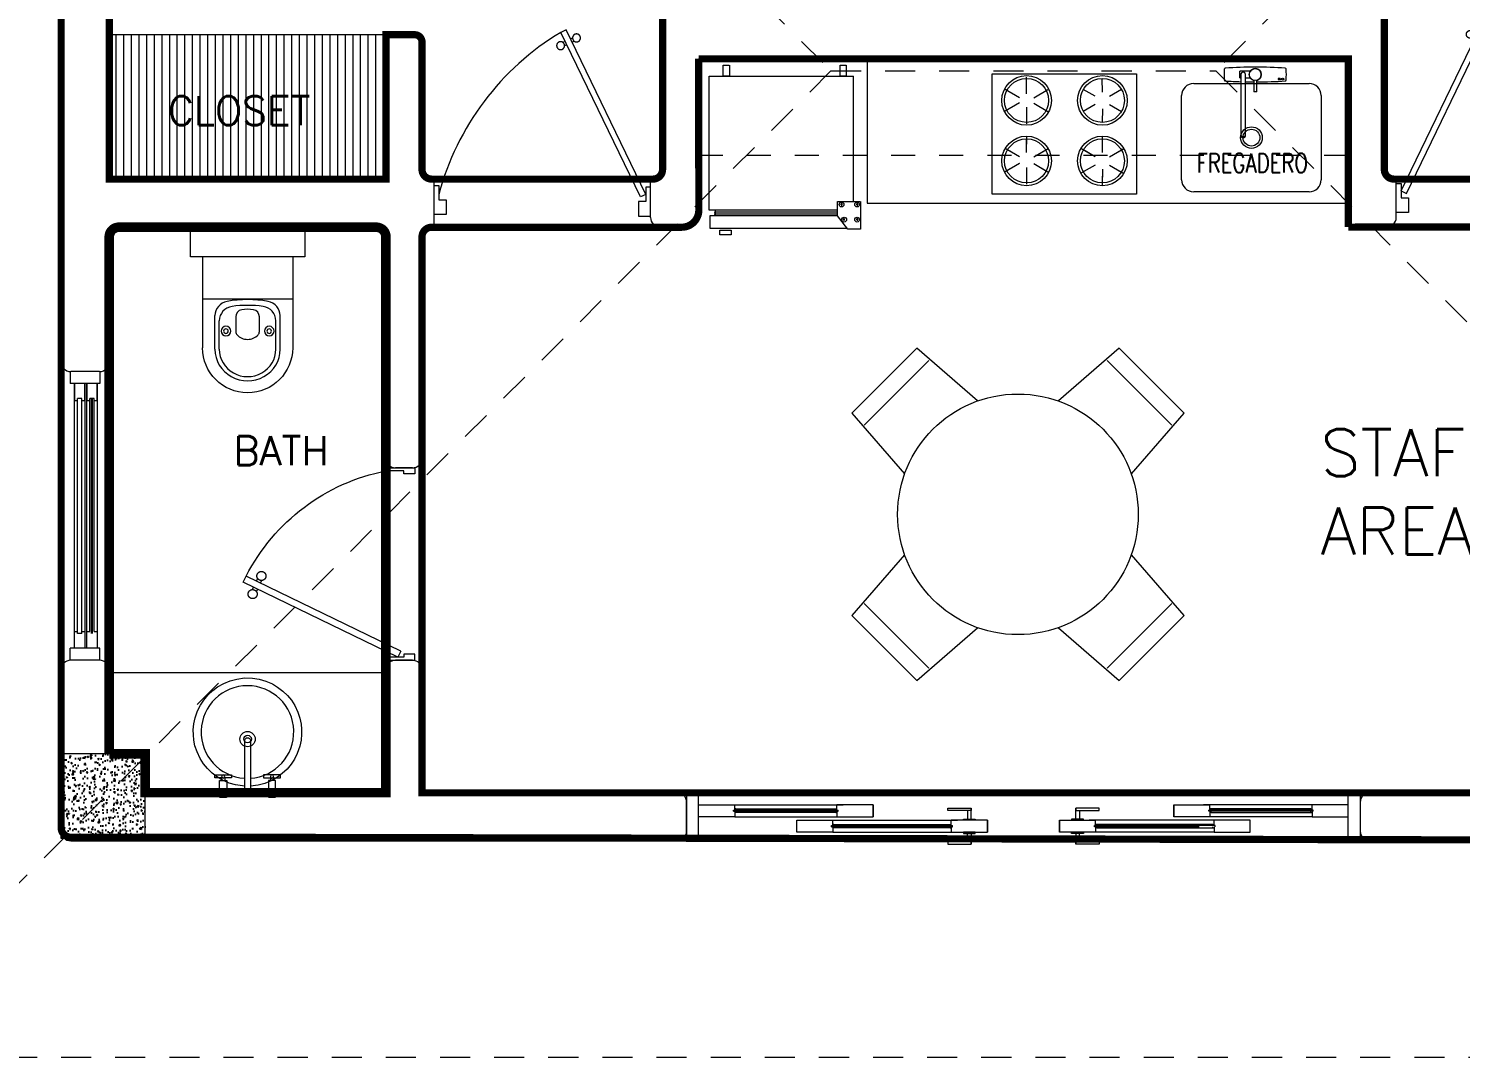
# Model space of a CAD drawing. Header units: metres. Extents: x 14 to 11050, y -346 to 476.
# Drawn here: x 119.23 to 125.18, y -216.33 to -212.06 of the extents above; entities that cross this region are included whole.
import ezdxf

# ---------------------------------------------------------------- set-up
doc = ezdxf.new("R2010")
doc.units = ezdxf.units.M
for name, pattern in [('0', [0]), ('DASHED', [0.75, 0.5, -0.25]), ('HIDDEN2', [0.1875, 0.125, -0.0625])]:
    doc.linetypes.add(name, pattern=pattern)
doc.layers.get('0').update_dxf_attribs({"color": 250, "linetype": '0', "lineweight": 20})
for name, color, linetype, lineweight in [('01a_Mobiliario', 250, 'Continuous', 0), ('02_mobiliario', 250, 'Continuous', 5), ('A-DOOR', 35, 'Continuous', 5), ('A-WALL', 250, 'Continuous', 20), ('baños', 140, 'Continuous', 0), ('closets', 253, 'Continuous', 0), ('Columnas', 7, 'Continuous', 18), ('MOB FIJOS', 251, 'Continuous', 0), ('MOBILIARIOS', 252, 'Continuous', 0), ('piscina', 131, 'Continuous', 0), ('piso', 253, 'Continuous', 0), ('PROYECCION', 9, 'DASHED', 0), ('SE-3', 253, 'Continuous', 5), ('textos', 7, 'Continuous', 0)]:
    doc.layers.add(name, color=color, linetype=linetype, lineweight=lineweight)
doc.layers.add('HATCH', color=8, linetype='Continuous')
doc.layers.add('REVESTIMIENTO EXTERIOR', color=7, linetype='Continuous', lineweight=5, true_color=0xffdebd)
doc.layers.add('Techos 1', color=7, linetype='HIDDEN2', lineweight=9, true_color=0x42391a)
doc.styles.add('Arch-Dim', font='romans.shx', dxfattribs={"width": 0.75})
doc.styles.get("Standard").update_dxf_attribs({"font": 'arial.ttf', "height": 0.1875})

# ---------------------------------------------------------------- blocks, each defined once
blk = doc.blocks.new('P90')
at = {"layer": 'A-DOOR'}
for p, q in [((-0.0476, -0.8576), (0.6364, -0.5264)), ((0.5992, -0.5445), (0.5949, -0.5355)), ((0.6473, -0.5489), (0.6364, -0.5264)), ((-0.0368, -0.88), (0.6473, -0.5489)), ((0.5843, -0.5517), (0.58, -0.5427)), ((0.5952, -0.5741), (0.5995, -0.5831)), ((0.6101, -0.5669), (0.6144, -0.5759)), ((-0.0368, -0.88), (-0.0476, -0.8576))]:
    blk.add_line(p, q, dxfattribs=at)
for points in [[(-0.06, -0.02), (-0.06, -0.05), (-0.12, -0.05), (-0.12, 0), (0, 0), (0, -0.02)], [(-0.0668, -0.88), (-0.0668, -0.85), (-0.1268, -0.85), (-0.1268, -0.9), (-0.0068, -0.9), (-0.0068, -0.88)]]:
    blk.add_lwpolyline(points, close=True, dxfattribs=at)
blk.add_arc((-0.3259, -1.105), 1.1228, 31.0139, 75.07969, dxfattribs=at)
for points in [[(0.5812, -0.5096), (0.5857, -0.5096), (0.5933, -0.5141), (0.5977, -0.5218), (0.5977, -0.5306), (0.5933, -0.5383), (0.5856, -0.5427), (0.5767, -0.5427), (0.5691, -0.5383), (0.5647, -0.5306), (0.5647, -0.5217), (0.5691, -0.514), (0.5768, -0.5096), (0.5812, -0.5096)], [(0.6133, -0.5758), (0.6177, -0.5758), (0.6254, -0.5803), (0.6298, -0.5879), (0.6298, -0.5968), (0.6253, -0.6045), (0.6176, -0.6089), (0.6088, -0.6089), (0.6011, -0.6044), (0.5967, -0.5967), (0.5967, -0.5879), (0.6011, -0.5802), (0.6088, -0.5758), (0.6133, -0.5758)]]:
    blk.add_open_spline(points, degree=2, dxfattribs=at)
blk = doc.blocks.new('A$C95be60c7')
at = {"layer": 'A-DOOR'}
for p, q in [((0.4752, 0.7426), (0.4497, 0.7302)), ((0.762, 0.0876), (0.4497, 0.7302)), ((0.7875, 0.1), (0.4752, 0.7426)), ((0.4703, 0.6879), (0.4601, 0.6829)), ((0.4785, 0.671), (0.4683, 0.666)), ((0.4958, 0.7003), (0.506, 0.7052)), ((0.504, 0.6833), (0.5143, 0.6883)), ((0.762, 0.0876), (0.7875, 0.1))]:
    blk.add_line(p, q, dxfattribs=at)
for points in [[(0, 0.03), (0.025, 0.03), (0.025, 0.075), (0.0125, 0.075), (0.0125, 0.15), (0, 0.15), (0, 0.03)], [(0.8, 0.03), (0.775, 0.03), (0.775, 0.075), (0.7875, 0.075), (0.7875, 0.15), (0.8, 0.15), (0.8, 0.03)]]:
    blk.add_lwpolyline(points, dxfattribs=at)
blk.add_arc((0.8309, -0.0119), 0.8343, 117.18736, 168.8099, dxfattribs=at)
for points in [[(0.506, 0.7039), (0.506, 0.709), (0.511, 0.7177), (0.5198, 0.7227), (0.5298, 0.7227), (0.5386, 0.7177), (0.5436, 0.7089), (0.5436, 0.6989), (0.5386, 0.6901), (0.5298, 0.6851), (0.5197, 0.6851), (0.511, 0.6901), (0.506, 0.6989), (0.506, 0.7039)], [(0.4307, 0.6673), (0.4307, 0.6724), (0.4358, 0.6811), (0.4445, 0.6861), (0.4546, 0.6861), (0.4633, 0.6811), (0.4684, 0.6724), (0.4683, 0.6623), (0.4633, 0.6535), (0.4546, 0.6485), (0.4445, 0.6485), (0.4357, 0.6536), (0.4307, 0.6623), (0.4307, 0.6673)]]:
    blk.add_open_spline(points, degree=2, dxfattribs=at)
blk = doc.blocks.new('A$Cbbaa2d29')
at = {"layer": 'baños'}
for p, q in [((0.0499, 0.1234), (0.0499, 0.5009)), ((0.1017, 0.5075), (0.1017, 0.3676)), ((0.1199, 0.5075), (0.1199, 0.3887)), ((0.3549, 0.5075), (0.3549, 0.3887)), ((0.373, 0.5075), (0.373, 0.3676)), ((0.4249, 0.1234), (0.4249, 0.5009)), ((0.1881, 0.3727), (0.1881, 0.434)), ((0.2866, 0.434), (0.2866, 0.3727)), ((0.4249, 0.2984), (0.0499, 0.2984))]:
    blk.add_line(p, q, dxfattribs=at)
blk.add_lwpolyline([(0, 0.1234), (0, 0), (0.4747, 0), (0.4747, 0.1234)], close=True, dxfattribs=at)
for centre, radius in [((0.1474, 0.4318), 0.0201), ((0.1474, 0.4318), 0.00947), ((0.3274, 0.4318), 0.0201), ((0.3274, 0.4318), 0.00947)]:
    blk.add_circle(centre, radius, dxfattribs=at)
blk.add_arc((0.2374, 0.5009), 0.1875, 0, 180, dxfattribs=at)
at = {"layer": 'baños', "extrusion": (0, 0, -1)}
for centre, major_axis, ratio, start_param, end_param in [((0.2374, 0.5075), (-0.1356, 0), 0.964958, 0, 3.141593), ((0.2374, 0.5075), (-0.1175, 0), 0.964958, 0, 3.141593), ((0.2084, 0.434), (-0.0203, 0), 0.98668, 0, 0.757183), ((0.2374, 0.407), (0.0601, 0), 0.98668, 3.898776, 5.526002), ((0.2663, 0.434), (0.0203, 0), 0.98668, -0.757183, 0), ((0.1639, 0.3676), (0.0622, 0), 0.964958, 1.761771, 3.141593), ((0.182, 0.3887), (0.0622, 0), 0.964958, 1.721071, 3.141593), ((0.2185, 0.3727), (0.0304, 0), 0.98668, 1.75053, 3.141593), ((0.2562, 0.3727), (0.0304, 0), 0.98668, 0, 1.391062), ((0.2927, 0.3887), (-0.0622, 0), 0.964958, 3.141593, 4.562115), ((0.3108, 0.3676), (0.0622, 0), 0.964958, 0, 1.379822), ((0.2374, 0.7342), (0.4491, 0), 0.964958, 1.379822, 1.761771), ((0.2374, 0.7413), (-0.4317, 0), 0.964958, 4.562115, 4.862663), ((0.2374, 0.4749), (0.1357, 0), 0.98668, 1.391062, 1.75053)]:
    blk.add_ellipse(centre, major_axis=major_axis, ratio=ratio, start_param=start_param, end_param=end_param, dxfattribs=at)
blk = doc.blocks.new('A$Cc6a1f6da')
at = {"layer": 'A-DOOR'}
for p, q in [((0.05, 0.1643), (0.2, 0.1643)), ((0.05, 0.1143), (0.05, 0.1643)), ((0.195, 0.1368), (0.195, 0.1418)), ((0.195, 0.1418), (0.63, 0.1418)), ((0.195, 0.1368), (0.63, 0.1368)), ((0.2, 0.1418), (0.2, 0.1643)), ((0.2, 0.1643), (0.6512, 0.1643)), ((0.205, 0.1466), (0.2, 0.1466)), ((0.2, 0.1368), (0.2, 0.1143)), ((0.205, 0.1321), (0.2, 0.1321)), ((0.205, 0.1466), (0.205, 0.1418)), ((0.205, 0.1466), (0.62, 0.1466)), ((0.205, 0.1321), (0.205, 0.1368)), ((0.62, 0.1321), (0.205, 0.1321)), ((0.62, 0.1466), (0.625, 0.1466)), ((0.62, 0.1466), (0.62, 0.1418)), ((0.62, 0.1321), (0.62, 0.1368)), ((0.62, 0.1321), (0.625, 0.1321)), ((0.625, 0.1418), (0.625, 0.1643)), ((0.775, 0.1643), (0.625, 0.1643)), ((0.625, 0.1368), (0.625, 0.1143)), ((0.63, 0.1368), (0.63, 0.1418)), ((0.775, 0.1643), (0.775, 0.1143)), ((0.775, 0.1143), (0.775, 0.1643)), ((1.1675, 0.1398), (1.1675, 0.1047)), ((1.1825, 0.1047), (1.1825, 0.1495)), ((1.6175, 0.1047), (1.6175, 0.1495)), ((1.6325, 0.1398), (1.6325, 0.1047)), ((2.025, 0.1643), (2.025, 0.1143)), ((2.025, 0.1643), (2.175, 0.1643)), ((2.025, 0.1143), (2.025, 0.1643)), ((2.6, 0.1643), (2.1488, 0.1643)), ((2.605, 0.1418), (2.17, 0.1418)), ((2.17, 0.1368), (2.17, 0.1418)), ((2.605, 0.1368), (2.17, 0.1368)), ((2.175, 0.1418), (2.175, 0.1643)), ((2.18, 0.1466), (2.175, 0.1466)), ((2.175, 0.1368), (2.175, 0.1143)), ((2.18, 0.1321), (2.175, 0.1321)), ((2.595, 0.1466), (2.18, 0.1466)), ((2.18, 0.1466), (2.18, 0.1418)), ((2.18, 0.1321), (2.18, 0.1368)), ((2.18, 0.1321), (2.595, 0.1321)), ((2.595, 0.1466), (2.6, 0.1466)), ((2.595, 0.1466), (2.595, 0.1418)), ((2.595, 0.1321), (2.595, 0.1368)), ((2.595, 0.1321), (2.6, 0.1321)), ((2.6, 0.1418), (2.6, 0.1643)), ((2.75, 0.1643), (2.6, 0.1643)), ((2.6, 0.1368), (2.6, 0.1143)), ((2.605, 0.1368), (2.605, 0.1418)), ((2.75, 0.1143), (2.75, 0.1643)), ((0.2, 0.1143), (0.05, 0.1143)), ((0.2, 0.1143), (0.6512, 0.1143)), ((0.4576, 0.0997), (0.6076, 0.0997)), ((0.4576, 0.0497), (0.4576, 0.0997)), ((0.6026, 0.0722), (0.6026, 0.0772)), ((0.6026, 0.0772), (1.105, 0.0772)), ((0.6026, 0.0722), (1.105, 0.0722)), ((0.6076, 0.0772), (0.6076, 0.0997)), ((0.6076, 0.0997), (1.1262, 0.0997)), ((0.6126, 0.082), (0.6076, 0.082)), ((0.6076, 0.0722), (0.6076, 0.0497)), ((0.6126, 0.0675), (0.6076, 0.0675)), ((0.6126, 0.082), (0.6126, 0.0772)), ((0.6126, 0.082), (1.095, 0.082)), ((0.6126, 0.0675), (0.6126, 0.0722)), ((1.095, 0.0675), (0.6126, 0.0675)), ((0.625, 0.1143), (0.775, 0.1143)), ((1.095, 0.082), (1.1, 0.082)), ((1.095, 0.082), (1.095, 0.0772)), ((1.095, 0.0675), (1.095, 0.0722)), ((1.095, 0.0675), (1.1, 0.0675)), ((1.1, 0.0772), (1.1, 0.0997)), ((1.25, 0.0997), (1.1, 0.0997)), ((1.1, 0.0722), (1.1, 0.0497)), ((1.105, 0.0722), (1.105, 0.0772)), ((1.25, 0.0997), (1.25, 0.0497)), ((1.25, 0.0497), (1.25, 0.0997)), ((1.55, 0.0997), (1.55, 0.0497)), ((1.55, 0.0997), (1.7, 0.0997)), ((1.55, 0.0497), (1.55, 0.0997)), ((2.1924, 0.0997), (1.6738, 0.0997)), ((2.1974, 0.0772), (1.695, 0.0772)), ((1.695, 0.0722), (1.695, 0.0772)), ((2.13, 0.0722), (1.695, 0.0722)), ((1.7, 0.0772), (1.7, 0.0997)), ((1.705, 0.082), (1.7, 0.082)), ((1.7, 0.0722), (1.7, 0.0497)), ((1.705, 0.0675), (1.7, 0.0675)), ((2.1874, 0.082), (1.705, 0.082)), ((1.705, 0.082), (1.705, 0.0772)), ((1.705, 0.0675), (1.705, 0.0722)), ((1.705, 0.0675), (2.1874, 0.0675)), ((2.175, 0.1143), (2.025, 0.1143)), ((2.6, 0.1143), (2.1488, 0.1143)), ((2.1874, 0.082), (2.1924, 0.082)), ((2.1874, 0.082), (2.1874, 0.0772)), ((2.1874, 0.0675), (2.1874, 0.0722)), ((2.1874, 0.0675), (2.1924, 0.0675)), ((2.1924, 0.0772), (2.1924, 0.0997)), ((2.3424, 0.0997), (2.1924, 0.0997)), ((2.1924, 0.0722), (2.1924, 0.0497)), ((2.1974, 0.0722), (2.1974, 0.0772)), ((2.3424, 0.0497), (2.3424, 0.0997)), ((2.6, 0.1143), (2.75, 0.1143)), ((0.6076, 0.0497), (0.4576, 0.0497)), ((0.6076, 0.0497), (1.1262, 0.0497)), ((1.1, 0.0497), (1.25, 0.0497)), ((1.1675, 0.0097), (1.1675, 0.0447)), ((1.1825, 0.0447), (1.1825, 0)), ((1.7, 0.0497), (1.55, 0.0497)), ((1.6175, 0.0447), (1.6175, 0)), ((1.6325, 0.0097), (1.6325, 0.0447)), ((2.1924, 0.0497), (1.6738, 0.0497)), ((2.1924, 0.0497), (2.3424, 0.0497))]:
    blk.add_line(p, q, dxfattribs=at)
for points in [[(0.05, 0.2143), (0, 0.2143), (0, 0.0143), (0.05, 0.0143)], [(2.75, 0.2143), (2.8, 0.2143), (2.8, 0.0143), (2.75, 0.0143)], [(1.1825, 0.1495), (1.1825, 0.1398), (1.0852, 0.1398), (1.0852, 0.1495)], [(1.6175, 0.1495), (1.6175, 0.1398), (1.7148, 0.1398), (1.7148, 0.1495)], [(1.1997, 0.0997), (1.1503, 0.0997), (1.1503, 0.1047), (1.1997, 0.1047)], [(1.6003, 0.0997), (1.6497, 0.0997), (1.6497, 0.1047), (1.6003, 0.1047)], [(1.1825, 0), (1.1825, 0.0096), (1.0852, 0.0096), (1.0852, 0)], [(1.1997, 0.0497), (1.1503, 0.0497), (1.1503, 0.0447), (1.1997, 0.0447)], [(1.6003, 0.0497), (1.6497, 0.0497), (1.6497, 0.0447), (1.6003, 0.0447)], [(1.6175, 0), (1.6175, 0.0096), (1.7148, 0.0096), (1.7148, 0)]]:
    blk.add_lwpolyline(points, close=True, dxfattribs=at)
at = {"layer": 'piso'}
blk.add_line((0.05, 0.0143), (2.75, 0.0143), dxfattribs=at)
blk = doc.blocks.new('A$Ccb23abde')
at = {"layer": 'baños'}
for p, q in [((0.0485, 0.2482), (0.0215, 0.2482)), ((0.0215, 0.2482), (0.0215, 0.2282)), ((0.0485, 0.2282), (0.0485, 0.2482)), ((0.2515, 0.2482), (0.2245, 0.2482)), ((0.2245, 0.2482), (0.2245, 0.2282)), ((0.2515, 0.2282), (0.2515, 0.2482)), ((0.06, 0.2282), (0.01, 0.2282)), ((0.01, 0.2282), (0.01, 0.2247)), ((0.01, 0.2247), (0.0175, 0.2247)), ((0.0175, 0.2247), (0.0175, 0.2212)), ((0.0525, 0.2247), (0.0175, 0.2247)), ((0.0175, 0.2212), (0.02, 0.2212)), ((0.02, 0.2212), (0.02, 0.1782)), ((0.02, 0.2212), (0.05, 0.2212)), ((0.0215, 0.2282), (0.0485, 0.2282)), ((0.05, 0.1782), (0.05, 0.2212)), ((0.05, 0.2212), (0.0525, 0.2212)), ((0.0525, 0.2212), (0.0525, 0.2247)), ((0.0525, 0.2247), (0.06, 0.2247)), ((0.06, 0.2247), (0.06, 0.2282)), ((0.1665, 0.2282), (0.1065, 0.2282)), ((0.1065, 0.2282), (0.1065, 0.2212)), ((0.1065, 0.2212), (0.1665, 0.2212)), ((0.1565, 0.2212), (0.1165, 0.2212)), ((0.1165, 0.2212), (0.1165, 0.2142)), ((0.1165, 0.2142), (0.1565, 0.2142)), ((0.1485, 0.2142), (0.1245, 0.2142)), ((0.1245, 0.2142), (0.1245, 0.0091)), ((0.1485, 0.0091), (0.1485, 0.2142)), ((0.1565, 0.2142), (0.1565, 0.2212)), ((0.1665, 0.2212), (0.1665, 0.2282)), ((0.213, 0.2282), (0.263, 0.2282)), ((0.213, 0.2247), (0.213, 0.2282)), ((0.2205, 0.2247), (0.213, 0.2247)), ((0.2205, 0.2212), (0.2205, 0.2247)), ((0.2205, 0.2247), (0.2555, 0.2247)), ((0.223, 0.2212), (0.2205, 0.2212)), ((0.223, 0.1782), (0.223, 0.2212)), ((0.253, 0.2212), (0.223, 0.2212)), ((0.2245, 0.2282), (0.2515, 0.2282)), ((0.253, 0.2212), (0.253, 0.1782)), ((0.2555, 0.2212), (0.253, 0.2212)), ((0.2555, 0.2247), (0.2555, 0.2212)), ((0.263, 0.2247), (0.2555, 0.2247)), ((0.263, 0.2282), (0.263, 0.2247)), ((0.0285, 0.1672), (0, 0.1672)), ((0, 0.1672), (0, 0.1542)), ((0, 0.1542), (0.07, 0.1542)), ((0.02, 0.1782), (0.0285, 0.1782)), ((0.0285, 0.1782), (0.0285, 0.1672)), ((0.0285, 0.1782), (0.0415, 0.1782)), ((0.0285, 0.1672), (0.0304, 0.1653)), ((0.0415, 0.1672), (0.0396, 0.1653)), ((0.0415, 0.1672), (0.0415, 0.1782)), ((0.0415, 0.1782), (0.05, 0.1782)), ((0.07, 0.1672), (0.0415, 0.1672)), ((0.07, 0.1542), (0.07, 0.1672)), ((0.203, 0.1672), (0.2315, 0.1672)), ((0.203, 0.1542), (0.203, 0.1672)), ((0.273, 0.1542), (0.203, 0.1542)), ((0.2315, 0.1782), (0.223, 0.1782)), ((0.2315, 0.1672), (0.2315, 0.1782)), ((0.2445, 0.1782), (0.2315, 0.1782)), ((0.2315, 0.1672), (0.2334, 0.1653)), ((0.2445, 0.1672), (0.2426, 0.1653)), ((0.2445, 0.1782), (0.2445, 0.1672)), ((0.253, 0.1782), (0.2445, 0.1782)), ((0.2445, 0.1672), (0.273, 0.1672)), ((0.273, 0.1672), (0.273, 0.1542))]:
    blk.add_line(p, q, dxfattribs=at)
for centre, major_axis, start_param, end_param in [((0.035, 0.1607), (0.0046, 0.0046), 5.497787, 11.780972), ((0.238, 0.1607), (-0.0046, 0.0046), 3.926991, 10.210176), ((0.1365, 0.0125), (-0.00881, 0.00881), 1.057396, 3.654969)]:
    blk.add_ellipse(centre, major_axis=major_axis, ratio=1, start_param=start_param, end_param=end_param, dxfattribs=at)
blk = doc.blocks.new('SE3')
at = {"layer": 'MOB FIJOS'}
for p, q in [((115.4, 359.7), (115.4, 371.2)), ((132.6, 371.2), (115.4, 371.2)), ((116.8, 365.4), (116.8, 264.8)), ((124.5, 264.8), (124.5, 365.4)), ((115.4, 359.7), (116.8, 359.7)), ((124.5, 359.7), (132.6, 359.7)), ((138.5, 355.7), (138.5, 336.6)), ((143.5, 336.6), (138.5, 336.6)), ((143.5, 336.6), (143.5, 355.7)), ((180, 358.9), (179.6, 358.9)), ((179.6, 358.9), (179.6, 357)), ((179.6, 357), (180, 357)), ((180, 358.1), (180, 358.9)), ((180.7, 358.1), (180, 358.1)), ((180, 357), (180, 357.8)), ((180, 357.8), (180.7, 357.8)), ((181.1, 358.9), (180.7, 358.9)), ((180.7, 358.9), (180.7, 358.1)), ((180.7, 357.8), (180.7, 357)), ((180.7, 357), (181.1, 357)), ((181.1, 357), (181.1, 358.9)), ((181.5, 358.9), (182.8, 358.9)), ((181.5, 357), (181.5, 358.9)), ((182.9, 357), (181.5, 357)), ((181.8, 358.6), (181.8, 358.2)), ((182.8, 358.6), (181.8, 358.6)), ((181.8, 358.2), (182.8, 358.2)), ((181.8, 357.8), (181.8, 357.3)), ((182.8, 357.8), (181.8, 357.8)), ((181.8, 357.3), (182.9, 357.3)), ((182.8, 358.9), (182.8, 358.6)), ((182.8, 358.2), (182.8, 357.8)), ((182.9, 357.3), (182.9, 357)), ((183.2, 358.9), (183.6, 358.9)), ((183.2, 357), (183.2, 358.9)), ((184.5, 357), (183.2, 357)), ((183.6, 358.9), (183.6, 357.3)), ((183.6, 357.3), (184.5, 357.3)), ((184.5, 357.3), (184.5, 357)), ((184.6, 358.9), (185, 358.9)), ((185.2, 357), (184.6, 358.9)), ((185, 358.9), (185.4, 357.5)), ((185.6, 357), (185.2, 357)), ((185.4, 357.5), (185.9, 358.9)), ((186.3, 358.9), (185.6, 357)), ((185.9, 358.9), (186.3, 358.9)), ((186.5, 358.9), (187.8, 358.9)), ((186.5, 357), (186.5, 358.9)), ((187.8, 357), (186.5, 357)), ((186.8, 358.6), (186.8, 358.2)), ((187.8, 358.6), (186.8, 358.6)), ((186.8, 358.2), (187.7, 358.2)), ((186.8, 357.8), (186.8, 357.3)), ((187.7, 357.8), (186.8, 357.8)), ((186.8, 357.3), (187.8, 357.3)), ((187.7, 358.2), (187.7, 357.8)), ((187.8, 358.9), (187.8, 358.6)), ((187.8, 357.3), (187.8, 357)), ((188, 358.9), (188.5, 358.9)), ((188.6, 358), (188, 358.9)), ((188, 357), (188.6, 358)), ((188.4, 357), (188, 357)), ((188.8, 357.7), (188.4, 357)), ((188.5, 358.9), (188.8, 358.3)), ((188.8, 358.3), (189.2, 358.9)), ((189.2, 357), (188.8, 357.7)), ((189.6, 358.9), (189, 358)), ((189, 358), (189.7, 357)), ((189.2, 358.9), (189.6, 358.9)), ((189.7, 357), (189.2, 357)), ((116.5, 264.1), (116.5, 263.5)), ((116.8, 264.8), (116.8, 264.1)), ((124.5, 264.1), (124.5, 264.8)), ((124.8, 263.5), (124.8, 264.1))]:
    blk.add_line(p, q, dxfattribs=at)
blk.add_circle((141, 365.4), 10, dxfattribs=at)
for centre, radius, start, end in [((200.7, 365.4), 111.9, 175.2133, 184.7867), ((90.8, 374.6), 1.52, 93.4481, 175.2133), ((141, -458.7), 836.4, 86.5519, 93.4481), ((120.7, 365.4), 3.91, 0, 192.0524), ((120.7, 365.4), 3.81, 0, 180), ((120.7, 365.4), 3.91, 347.9113, 0), ((141, 365.4), 10.2, 0, 255.8182), ((141, 365.4), 10.2, 284.1818, 0), ((191.2, 374.6), 1.52, 4.7867, 86.5519), ((81.2, 365.4), 111.9, 355.2133, 4.7867), ((90.8, 356.2), 1.52, 184.7867, 266.5519), ((141, 1189.5), 836.4, 266.5519, 268.3467), ((141, 1189.5), 836.4, 268.8689, 269.8295), ((141, 1189.5), 836.4, 270.1705, 273.4481), ((191.2, 356.2), 1.52, 273.4481, 355.2133)]:
    blk.add_arc(centre, radius, start, end, dxfattribs=at)
for centre, major_axis, start_param, end_param in [((120.7, 264.1), (4.12, 0), 2.748282, 6.283185), ((120.7, 264.8), (-3.81, 0), 0, 3.141593), ((120.7, 264.1), (3.81, 0), 3.141593, 6.283185), ((120.7, 264.1), (4.12, 0), 0, 0.393311), ((120.7, 263.5), (4.12, 0), 3.141593, 6.283185)]:
    blk.add_ellipse(centre, major_axis=major_axis, ratio=0.996195, start_param=start_param, end_param=end_param, dxfattribs=at)
blk = doc.blocks.new('PL BASE 1N NASAS 09')
at = {"layer": 'closets', "transparency": 33554687}
h = blk.add_hatch(dxfattribs=at)
h.set_pattern_fill('LINE', color=256, scale=0.01, angle=90)
h.set_pattern_definition([(90, (-228.034673, 143.81628), (-0.03175, 2e-18), [])])
h.paths.add_polyline_path([(-122.2315, -51.8997), (-121.0811, -51.8997), (-121.0811, -52.4997), (-122.2315, -52.4997)])
at = {"layer": 'HATCH'}
h = blk.add_hatch(dxfattribs=at)
h.set_pattern_fill('AR-CONC', color=256, scale=0.00032)
h.paths.add_polyline_path([(-122.4317, -55.2388), (-122.0817, -55.2388), (-122.0817, -54.8888), (-122.4317, -54.8888)])
at = {"layer": '01a_Mobiliario', "transparency": 33554684}
blk.add_line((-119.0811, -52.5997), (-117.0811, -52.5997), dxfattribs=at)
at = {"layer": '02_mobiliario'}
blk.add_line((-119.0811, -51.9997), (-119.0811, -52.5997), dxfattribs=at)
at = {"layer": 'A-DOOR'}
for p, q in [((-122.3935, -53.2997), (-122.3935, -53.3497)), ((-122.2695, -53.2997), (-122.2695, -53.3497)), ((-122.2695, -53.3497), (-122.3935, -53.3497)), ((-122.3751, -54.4497), (-122.3751, -53.3497)), ((-122.3321, -53.3497), (-122.3321, -54.4497)), ((-122.3245, -54.4497), (-122.3245, -53.3497)), ((-122.2815, -53.3497), (-122.2815, -54.4497)), ((-122.3623, -54.3884), (-122.3623, -53.411)), ((-122.3449, -53.411), (-122.3623, -53.411)), ((-122.3449, -54.3884), (-122.3449, -53.411)), ((-122.3117, -54.3797), (-122.3117, -53.411)), ((-122.2943, -53.411), (-122.3117, -53.411)), ((-122.2943, -54.3797), (-122.2943, -53.411)), ((-122.3449, -54.3884), (-122.3623, -54.3884)), ((-122.2695, -54.4497), (-122.3935, -54.4497)), ((-122.3935, -54.4997), (-122.3935, -54.4497)), ((-122.2695, -54.4997), (-122.2695, -54.4497))]:
    blk.add_line(p, q, dxfattribs=at)
for points in [[(-122.3449, -53.4197), (-122.3321, -53.4197), (-122.3321, -53.3497), (-122.3751, -53.3497), (-122.3751, -53.4197), (-122.3623, -53.4197)], [(-122.2943, -53.4197), (-122.2815, -53.4197), (-122.2815, -53.3497), (-122.3245, -53.3497), (-122.3245, -53.4197), (-122.3117, -53.4197)], [(-122.3449, -54.3797), (-122.3321, -54.3797), (-122.3321, -54.4497), (-122.3751, -54.4497), (-122.3751, -54.3797), (-122.3623, -54.3797)], [(-122.2943, -54.3797), (-122.2815, -54.3797), (-122.2815, -54.4497), (-122.3245, -54.4497), (-122.3245, -54.3797), (-122.3117, -54.3797)]]:
    blk.add_lwpolyline(points, dxfattribs=at)
at = {"layer": 'A-WALL'}
for p, q in [((-122.4311, -50.839), (-122.4311, -53.2597)), ((-122.2311, -50.839), (-122.2311, -52.4997)), ((-119.9311, -52.4597), (-119.9311, -50.8797)), ((-116.9311, -52.4597), (-116.9311, -50.8897)), ((-121.0811, -52.4997), (-121.0811, -51.8997)), ((-121.0811, -51.8997), (-120.9711, -51.8997)), ((-120.9311, -52.4597), (-120.9311, -51.9397)), ((-119.7811, -52.6297), (-119.7811, -51.9997)), ((-119.7811, -51.9997), (-117.0811, -51.9997)), ((-117.0811, -52.6597), (-117.0811, -51.9997)), ((-121.0811, -52.4997), (-122.2311, -52.4997)), ((-120.881, -52.4997), (-120.8911, -52.4997)), ((-120.881, -52.6997), (-120.881, -52.4997)), ((-119.9711, -52.4997), (-119.981, -52.4997)), ((-119.981, -52.6597), (-119.981, -52.4997)), ((-116.8911, -52.4997), (-116.8813, -52.4997)), ((-116.8813, -52.6597), (-116.8813, -52.4997)), ((-121.1211, -52.6997), (-122.1911, -52.6997)), ((-120.881, -52.6997), (-120.8911, -52.6997)), ((-119.8511, -52.6997), (-119.941, -52.6997)), ((-117.0411, -52.6997), (-116.9213, -52.6997)), ((-122.2311, -52.7397), (-122.2311, -53.2597)), ((-121.0811, -53.6597), (-121.0811, -52.7397)), ((-120.9311, -53.6597), (-120.9311, -52.7397)), ((-122.4311, -54.5397), (-122.4311, -53.2597)), ((-122.2311, -54.5397), (-122.2311, -53.2597)), ((-122.2711, -53.2997), (-122.3911, -53.2997)), ((-120.9711, -53.6997), (-121.0411, -53.6997)), ((-122.2711, -54.4997), (-122.3911, -54.4997))]:
    blk.add_line(p, q, dxfattribs=at)
for points in [[(-122.4311, -54.5397), (-122.4311, -55.2097, 0.414213), (-122.3911, -55.2497), (-119.8711, -55.2497, 0.414213), (-119.8311, -55.2097), (-119.8311, -55.0897, 0.414214), (-119.8711, -55.0497), (-120.8911, -55.0497, -0.414214), (-120.9311, -55.0097), (-120.9311, -54.5397, 0.414214), (-120.9711, -54.4997), (-121.0411, -54.4997, 0.414214), (-121.0811, -54.5397), (-121.0811, -55.0497), (-122.0817, -55.0497)], [(-114.7811, -55.0497), (-116.9911, -55.0497, 0.414214), (-117.0311, -55.0897), (-117.0311, -55.2097, 0.414214), (-116.9911, -55.2497), (-114.4711, -55.2497, 0.414214), (-114.4311, -55.2097), (-114.4311, -54.8897, 0.414214), (-114.4711, -54.8497), (-114.5911, -54.8497, 0.407284), (-114.6311, -54.8888)]]:
    blk.add_lwpolyline(points, format="xyb", dxfattribs=at)
for points in [[(-122.2311, -54.8888), (-122.2311, -54.5397)], [(-121.0825, -55.2497), (-122.2311, -55.2497)]]:
    blk.add_lwpolyline(points, dxfattribs=at)
for centre, radius, start, end in [((-120.9711, -51.9397), 0.04, 0, 90), ((-120.8911, -52.4597), 0.04, 180, 270), ((-119.9711, -52.4597), 0.04, 270, 360), ((-116.8911, -52.4597), 0.04, 180, 270), ((-119.941, -52.6597), 0.04, 180, 270), ((-119.8511, -52.6297), 0.07, 270, 0), ((-117.0411, -52.6597), 0.04, 180, 270), ((-116.9213, -52.6597), 0.04, 270, 0), ((-122.1911, -52.7397), 0.04, 90, 180), ((-121.1211, -52.7397), 0.04, 0, 90), ((-120.8911, -52.7397), 0.04, 90, 180), ((-122.3911, -53.2597), 0.04, 180, 270), ((-122.2711, -53.2597), 0.04, 270, 360), ((-121.0411, -53.6597), 0.04, 180, 270), ((-120.9711, -53.6597), 0.04, 270, 0), ((-122.3911, -54.5397), 0.04, 90, 180), ((-122.2711, -54.5397), 0.04, 0, 90)]:
    blk.add_arc(centre, radius, start, end, dxfattribs=at)
at = {"layer": 'baños'}
blk.add_line((-122.2311, -54.5497), (-121.0811, -54.5497), dxfattribs=at)
blk.add_lwpolyline([(-121.6681, -55.0221), (-121.6773, -55.0219), (-121.7056, -55.0176), (-121.733, -55.0096), (-121.7601, -54.9978), (-121.7815, -54.9847), (-121.8035, -54.9684), (-121.8225, -54.9499), (-121.8389, -54.9306), (-121.8529, -54.9081), (-121.866, -54.8803), (-121.8748, -54.8553), (-121.8793, -54.8312), (-121.8812, -54.81), (-121.8816, -54.7887), (-121.8797, -54.7643), (-121.8737, -54.7385), (-121.8636, -54.7094), (-121.8522, -54.6855), (-121.838, -54.6647), (-121.8211, -54.6442), (-121.8009, -54.6256), (-121.7811, -54.6103), (-121.7554, -54.5956), (-121.729, -54.5847), (-121.7013, -54.5774), (-121.6687, -54.5732), (-121.6357, -54.5738), (-121.6074, -54.5781), (-121.58, -54.5861), (-121.5529, -54.5979), (-121.5315, -54.611), (-121.5094, -54.6273), (-121.4904, -54.6458), (-121.474, -54.665), (-121.4601, -54.6876), (-121.4469, -54.7154), (-121.4382, -54.7403), (-121.4337, -54.7644), (-121.4318, -54.7857), (-121.4314, -54.807), (-121.4333, -54.8314), (-121.4393, -54.8571), (-121.4493, -54.8863), (-121.4608, -54.9102), (-121.475, -54.931), (-121.4919, -54.9515), (-121.512, -54.9701), (-121.5319, -54.9854), (-121.5575, -55), (-121.584, -55.011), (-121.6116, -55.0183), (-121.6441, -55.0225)], dxfattribs=at)
at = {"layer": 'baños', "linetype": 'Continuous'}
for radius in [0.0317, 0.0159]:
    blk.add_circle((-121.6561, -54.8271), radius, dxfattribs=at)
at = {"layer": 'baños'}
blk.add_arc((-121.6565, -54.7978), 0.1925, 273.53478, 266.38569, dxfattribs=at)
at = {"layer": 'closets', "transparency": 33554687}
blk.add_line((-121.0811, -51.8997), (-122.2311, -51.8997), dxfattribs=at)
at = {"layer": 'Columnas'}
blk.add_lwpolyline([(-122.4317, -55.2388), (-122.0817, -55.2388), (-122.0817, -54.8888), (-122.4317, -54.8888)], close=True, dxfattribs=at)
at = {"layer": 'MOB FIJOS'}
for p, q in [((-117.7234, -52.1024), (-117.5037, -52.1024)), ((-117.5037, -52.1024), (-117.2434, -52.1024)), ((-117.7734, -52.5024), (-117.7734, -52.1524)), ((-117.1934, -52.1524), (-117.1934, -52.5024)), ((-117.2434, -52.5524), (-117.7234, -52.5524))]:
    blk.add_line(p, q, dxfattribs=at)
for centre, start, end in [((-117.7234, -52.1524), 90, 180), ((-117.2434, -52.1524), 0, 90), ((-117.7234, -52.5024), 180, 270), ((-117.2434, -52.5024), 270, 0)]:
    blk.add_arc(centre, 0.05, start, end, dxfattribs=at)
at = {"layer": 'MOB FIJOS', "ltscale": 0.01}
for major_axis in [(0.0318, -0.0318), (0.0247, -0.0247)]:
    blk.add_ellipse((-117.4834, -52.3274), major_axis=major_axis, ratio=1, start_param=2.356194489560823, end_param=8.639379796740409, dxfattribs=at)
at = {"layer": 'piscina', "const_width": 0.01}
blk.add_lwpolyline([(-122.303, -53.411), (-122.303, -54.3884)], dxfattribs=at)
at = {"layer": 'piso'}
for p, q in [((-119.8711, -55.2497), (-119.832, -55.2497)), ((-117.0329, -55.2497), (-116.9911, -55.2497))]:
    blk.add_line(p, q, dxfattribs=at)
at = {"layer": 'PROYECCION', "color": 252, "linetype": 'DASHED', "ltscale": 0.1}
blk.add_line((-119.7811, -52.3997), (-117.0811, -52.3997), dxfattribs=at)
at = {"layer": 'Techos 1'}
for p, q in [((-123.3311, -47.9498), (-119.2311, -52.0497)), ((-113.5311, -47.9497), (-117.6311, -52.0497)), ((-119.2311, -52.0497), (-123.3311, -56.1498)), ((-119.2311, -52.0497), (-117.6311, -52.0497)), ((-117.6311, -52.0497), (-113.5311, -56.1497)), ((-113.5311, -56.1497), (-123.3311, -56.1498))]:
    blk.add_line(p, q, dxfattribs=at)
at = {"color": 1}
blk.add_blockref('A$Cc6a1f6da', (-119.8311, -55.2641), dxfattribs=at)
at = {"layer": 'A-DOOR', "rotation": 90.00000000000001}
blk.add_blockref('P90', (-120.881, -52.5264), dxfattribs=at)
at = {"layer": 'A-DOOR', "xscale": -1}
for name, p, rotation in [('P90', (-115.9811, -52.5114), 270), ('A$C95be60c7', (-120.9311, -53.6997), 90)]:
    blk.add_blockref(name, p, dxfattribs=dict(at, rotation=rotation))
at = {"layer": 'baños', "xscale": -1, "rotation": 180}
for name, p in [('A$Cbbaa2d29', (-121.8934, -52.6997)), ('A$Ccb23abde', (-121.7926, -54.8216))]:
    blk.add_blockref(name, p, dxfattribs=at)
at = {"layer": 'MOB FIJOS', "xscale": 0.002480511886764446, "yscale": 0.002480511886764446, "zscale": 0.002480511886764446}
blk.add_blockref('SE3', (-117.8173, -52.9716), dxfattribs=at)
at = {"layer": 'baños', "linetype": 'Continuous'}
for tag, p in [('MODELNUMBER', (-121.6562, -54.8273)), ('TRADENAME', (-121.6562, -54.8273)), ('PRODUCT', (-121.6562, -54.8274)), ('MATERIAL', (-121.6562, -54.8274))]:
    blk.add_attdef(tag, p, '', height=0.0000254, rotation=359.99992, dxfattribs=at)
at = {"layer": 'textos'}
for s, insert, char_height, width, attachment_point in [('\\pxqc;{\\Fromans|c0;\\H0.8x;CLOSET\\H1.25x; }', (-119.9886, -52.2753), 0.15, 3.404877, 9), ('{\\Fromans|c0;STAFF \\PAREA}', (-117.1966, -54.0596), 0.195, 3.422974, 7), ('\\pxqc;{\\Fromans|c0;\\H0.8x;BATH}', (-119.8142, -53.6888), 0.15, 3.404877, 9)]:
    blk.add_mtext(s, dxfattribs=dict(at, insert=insert, char_height=char_height, width=width, attachment_point=attachment_point))
at = {"layer": 'textos', "insert": (-117.7114, -52.473), "char_height": 0.08, "width": 26.65337, "attachment_point": 7, "style": 'Arch-Dim'}
blk.add_mtext('\\pxt5.9124,29;FREGADERO', dxfattribs=at)
blk = doc.blocks.new('A$C774B1081')
at = {"layer": 'MOBILIARIOS', "linetype": 'ByBlock'}
for p, q in [((732.1, 1125), (446.4, 1125)), ((53.6, 732.1), (53.6, 446.4)), ((1125, 446.4), (1125, 732.1)), ((446.4, 53.6), (732.1, 53.6))]:
    blk.add_line(p, q, dxfattribs=at)
for points in [[(750, 928.6), (732.1, 1178.6), (446.4, 1178.6), (428.6, 928.6)], [(250, 750), (0, 732.1), (0, 446.4), (250, 428.6)], [(928.6, 428.6), (1178.6, 446.4), (1178.6, 732.1), (928.6, 750)], [(428.6, 250), (446.4, 0), (732.1, 0), (750, 250)]]:
    blk.add_lwpolyline(points, dxfattribs=at)
blk.add_circle((589.3, 589.3), 375, dxfattribs=at)
blk = doc.blocks.new('PL MUEBLES 1N NASAS 09')
at = {"layer": '02_mobiliario'}
blk.add_line((42.4805, 36.184), (42.4805, 35.584), dxfattribs=at)
at = {"layer": 'MOBILIARIOS'}
for p, q in [((42.5247, 35.5744), (42.5247, 36.131)), ((42.5247, 36.131), (43.1247, 36.131)), ((42.5247, 35.5744), (42.5247, 36.131)), ((43.1247, 35.6099), (43.1247, 36.131)), ((43.0574, 35.5507), (43.0574, 35.6099)), ((43.0574, 35.6099), (43.1516, 35.6099)), ((43.0788, 35.5973), (43.0704, 35.5973)), ((43.0746, 35.6037), (43.0746, 35.592)), ((43.1438, 35.5979), (43.1354, 35.5979)), ((43.1396, 35.6043), (43.1396, 35.5926)), ((43.1527, 35.6099), (43.1527, 35.495)), ((43.0574, 35.5744), (42.5247, 35.5744)), ((43.0575, 35.5507), (42.5267, 35.5507)), ((42.5267, 35.5507), (42.5267, 35.4992)), ((43.0574, 35.5583), (42.5465, 35.5583)), ((43.0574, 35.5656), (42.5466, 35.5656)), ((43.1004, 35.495), (43.0574, 35.5507)), ((43.0883, 35.5352), (43.0799, 35.5352)), ((43.0841, 35.5417), (43.0841, 35.5299)), ((43.1438, 35.5352), (43.1354, 35.5352)), ((43.1396, 35.5417), (43.1396, 35.5299)), ((42.5267, 35.4992), (43.0971, 35.4992)), ((42.5685, 35.4715), (42.5685, 35.4913)), ((42.5685, 35.4913), (42.6159, 35.4913)), ((42.6159, 35.4715), (42.5685, 35.4715)), ((42.6159, 35.4913), (42.6159, 35.4715)), ((43.1527, 35.495), (43.1004, 35.495))]:
    blk.add_line(p, q, dxfattribs=at)
at = {"layer": 'MOBILIARIOS', "transparency": 33554684}
for p, q in [((43.8433, 36.0586, -0.2267), (43.843, 36.1273, -0.2267)), ((43.8136, 36.0413, -0.2267), (43.754, 36.0754, -0.2267)), ((43.8731, 36.0415, -0.2267), (43.9325, 36.0761, -0.2267)), ((44.1288, 36.0476, -0.2245), (44.079, 36.0761, -0.2245)), ((44.1584, 36.0649, -0.2245), (44.1582, 36.1222, -0.2245)), ((44.1883, 36.0479, -0.2245), (44.2377, 36.0767, -0.2245)), ((43.8136, 36.0199, -0.2267), (43.754, 35.9858, -0.2267)), ((43.8731, 36.0197, -0.2267), (43.9325, 35.9851, -0.2267)), ((44.1288, 36.0135, -0.2245), (44.079, 35.9851, -0.2245)), ((44.1883, 36.0133, -0.2245), (44.2377, 35.9845, -0.2245)), ((43.8433, 36.0026, -0.2267), (43.843, 35.9339, -0.2267)), ((43.8433, 36.0026, -0.2267), (43.8431, 35.9454, -0.2267)), ((44.1584, 35.9962, -0.2245), (44.1582, 35.939, -0.2245)), ((43.8138, 35.7964, -0.2245), (43.7544, 35.831, -0.2245)), ((43.8436, 35.8134, -0.2245), (43.8439, 35.8821, -0.2245)), ((43.8436, 35.8134, -0.2245), (43.8438, 35.8707, -0.2245)), ((43.8733, 35.7961, -0.2245), (43.9329, 35.8302, -0.2245)), ((44.1289, 35.7964, -0.2245), (44.0695, 35.831, -0.2245)), ((44.1587, 35.8134, -0.2245), (44.159, 35.8821, -0.2245)), ((44.1587, 35.8134, -0.2245), (44.159, 35.8707, -0.2245)), ((44.1884, 35.7961, -0.2245), (44.248, 35.8302, -0.2245)), ((43.8136, 35.7684, -0.2267), (43.754, 35.7343, -0.2267)), ((43.8136, 35.7684, -0.2267), (43.7639, 35.74, -0.2267)), ((43.8138, 35.7964, -0.2245), (43.7643, 35.8252, -0.2245)), ((43.8731, 35.7682, -0.2267), (43.9226, 35.7393, -0.2267)), ((43.8731, 35.7682, -0.2267), (43.9325, 35.7336, -0.2267)), ((43.8733, 35.7961, -0.2245), (43.923, 35.8246, -0.2245)), ((44.1289, 35.7964, -0.2245), (44.0794, 35.8252, -0.2245)), ((44.1884, 35.7961, -0.2245), (44.2381, 35.8246, -0.2245)), ((43.8433, 35.7511, -0.2267), (43.843, 35.6824, -0.2267)), ((43.8433, 35.7511, -0.2267), (43.8431, 35.6938, -0.2267)), ((44.1288, 35.762, -0.2245), (44.0691, 35.7279, -0.2245)), ((44.1288, 35.762, -0.2245), (44.079, 35.7336, -0.2245)), ((44.1584, 35.7447, -0.2245), (44.1581, 35.676, -0.2245)), ((44.1584, 35.7447, -0.2245), (44.1582, 35.6875, -0.2245)), ((44.1883, 35.7618, -0.2245), (44.2476, 35.7272, -0.2245)), ((44.1883, 35.7618, -0.2245), (44.2377, 35.7329, -0.2245))]:
    blk.add_line(p, q, dxfattribs=at)
at = {"layer": 'MOBILIARIOS'}
for points in [[(42.6081, 36.1772), (42.6081, 36.1312), (42.582, 36.1312), (42.582, 36.1776), (42.6076, 36.1776)], [(43.0941, 36.1772), (43.0941, 36.1312), (43.068, 36.1312), (43.068, 36.1776), (43.0936, 36.1776)]]:
    blk.add_lwpolyline(points, dxfattribs=at)
at = {"layer": 'MOBILIARIOS', "transparency": 33554684}
blk.add_lwpolyline([(43.7009, 36.141), (44.3009, 36.141), (44.3009, 35.641), (43.7009, 35.641)], close=True, dxfattribs=at)
at = {"layer": 'MOBILIARIOS'}
blk.add_lwpolyline([(42.5475, 35.5744, -0.07449), (42.5485, 35.5736, -0.142933), (42.5488, 35.5729, -0.012436), (42.5489, 35.5721, -0.008719), (42.5489, 35.5709, -0.012824), (42.549, 35.5686, -0.170045), (42.5489, 35.5684, -0.064909), (42.5487, 35.5682, 0.028465), (42.5484, 35.5679, 0.000964), (42.5482, 35.5677, -0.000975), (42.548, 35.5675, -0.016252), (42.5476, 35.5671, 0.007259), (42.5472, 35.5666, 0.101341), (42.5467, 35.5659, 0.125391), (42.5466, 35.5652, 0.099398), (42.5468, 35.5648, 0.066636), (42.5472, 35.5643, 0.114144), (42.5477, 35.564, -0.158175), (42.5482, 35.5637, -0.070805), (42.5486, 35.563, -0.101338), (42.5488, 35.5625, -0.006939), (42.5488, 35.5624, -0.003583), (42.5488, 35.562, -0.021021), (42.5487, 35.5605, -0.123419), (42.5486, 35.5602, -0.070149), (42.5485, 35.5601, -0.010726), (42.5475, 35.5593, -0.015913), (42.5471, 35.559, 0.053707), (42.5466, 35.5587, 0.153884), (42.5465, 35.5585, 0.043445), (42.5465, 35.5579, 0.103673), (42.5466, 35.557, 0.146244), (42.547, 35.5565, 0.17565), (42.5474, 35.5564, -0.187862), (42.5479, 35.5562, -0.056397), (42.5482, 35.5559, -0.073542), (42.5484, 35.5556, -0.071127), (42.5485, 35.5552, -0.026182), (42.5486, 35.554, -0.04809), (42.5485, 35.5526, -0.143234), (42.5482, 35.5521, -0.172942), (42.5476, 35.5518, 0.069337), (42.547, 35.5515, 0.029957), (42.5466, 35.5512, 0.026207), (42.5463, 35.5508)], format="xyb", dxfattribs=at)
at = {"layer": 'MOBILIARIOS', "transparency": 33554684}
for centre, radius in [((43.8435, 36.0306, -0.2245), 0.1031), ((44.1586, 36.0306, -0.2245), 0.1031), ((43.8435, 36.0306, -0.2245), 0.0916), ((44.1586, 36.0306, -0.2245), 0.0916), ((43.8435, 35.7791, -0.2245), 0.1031), ((43.8435, 35.7791, -0.2245), 0.0916), ((44.1586, 35.7791, -0.2245), 0.1031), ((44.1586, 35.7791, -0.2245), 0.0916)]:
    blk.add_circle(centre, radius, dxfattribs=at)
at = {"layer": 'MOBILIARIOS'}
for centre in [(43.0745, 35.5976), (43.139, 35.5976), (43.0852, 35.5351), (43.139, 35.5351)]:
    blk.add_circle(centre, 0.00987, dxfattribs=at)
at = {"layer": 'baños'}
blk.add_blockref('PL BASE 1N NASAS 09', (162.2615, 88.2033), dxfattribs=at)
at = {"layer": 'MOBILIARIOS', "xscale": 0.001333333333333352, "yscale": 0.001333333333333352, "zscale": 0.001333333333333352, "rotation": 45}
blk.add_blockref('A$C774B1081', (43.8076, 33.1991), dxfattribs=at)

msp = doc.modelspace()

# ---------------------------------------------------------------- linework, layer by layer
at = {"layer": 'REVESTIMIENTO EXTERIOR', "const_width": 0.03}
for points in [[(119.9271, -215.4162), (119.4071, -215.4162, -0.414214), (119.3671, -215.3762), (119.3671, -214.7062), (119.3671, -209.1012, -0.414214), (119.4371, -209.0312)], [(120.8671, -212.1112), (120.8671, -212.6412, 0.414214), (120.9071, -212.6812), (121.8271, -212.6812, 0.414214), (121.8671, -212.6412), (121.8671, -209.2995, 0.407108), (121.7973, -209.2312), (119.7164, -209.2312), (119.7164, -209.3702), (119.5671, -209.3702), (119.5671, -212.0812), (119.5671, -212.6812), (120.7171, -212.6812), (120.7171, -212.0812), (120.8371, -212.0812, -0.414214), (120.8671, -212.1112)], [(125.8671, -212.1112), (125.8671, -212.6412, -0.414214), (125.8271, -212.6812), (124.9071, -212.6812, -0.414214), (124.8671, -212.6412), (124.8671, -209.2712, -0.414214), (124.9071, -209.2312), (127.0177, -209.2312), (127.0177, -209.3702), (127.1671, -209.3702), (127.1671, -212.0812), (127.1671, -212.6812), (126.0171, -212.6812), (126.0171, -212.0812), (125.8971, -212.0812, 0.414214), (125.8671, -212.1112)], [(120.9071, -212.8812), (121.9474, -212.8812, 0.410863), (122.0177, -212.81)], [(124.7171, -212.8807), (127.1671, -212.8796), (127.1671, -215.0702), (127.0171, -215.0702), (127.0171, -215.2319), (120.8671, -215.2319), (120.8671, -212.9212, -0.413872), (120.9071, -212.8812)]]:
    msp.add_lwpolyline(points, format="xyb", dxfattribs=at)
for points in [[(122.0171, -212.1812), (124.7171, -212.1812), (124.7171, -212.8805)], [(122.0177, -212.81), (122.0171, -212.1812)], [(119.9271, -215.4162), (127.3678, -215.4319)]]:
    msp.add_lwpolyline(points, dxfattribs=at)
at = {"layer": 'SE-3', "color": 151, "true_color": 0x84b4e1, "transparency": 33554687, "const_width": 0.04}
for points in [[(119.6371, -212.8812), (119.6071, -212.8812, 0.414221), (119.5671, -212.9212), (119.5671, -215.0702)], [(120.7171, -214.8312), (120.7171, -212.9212, 0.414214), (120.6771, -212.8812), (119.6371, -212.8812)]]:
    msp.add_lwpolyline(points, format="xyb", dxfattribs=at)
msp.add_lwpolyline([(119.5671, -215.0702), (119.7164, -215.0702), (119.7164, -215.2312), (120.7171, -215.2312), (120.7171, -214.8312)], dxfattribs=at)

# ---------------------------------------------------------------- block references
msp.add_blockref('PL MUEBLES 1N NASAS 09', (79.5366, -248.3847))

doc.saveas('drawing.dxf')
